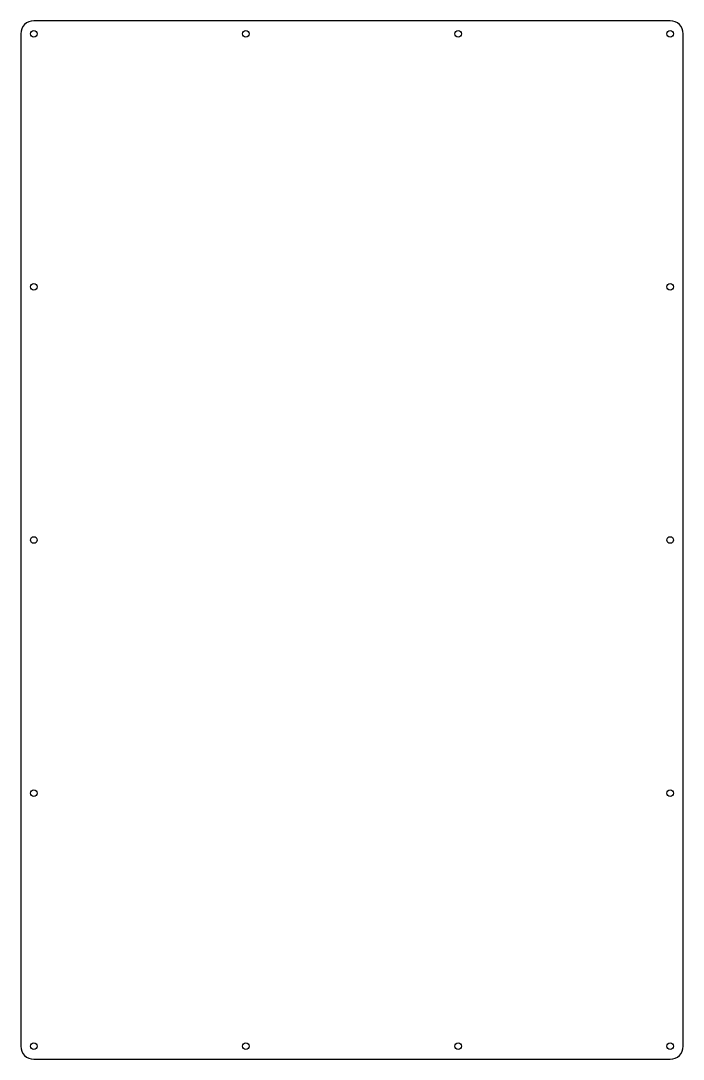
# Model space of a CAD drawing. Header units: millimetres. Extents: x -422 to 88, y -58 to 742.
import ezdxf

# ---------------------------------------------------------------- set-up
doc = ezdxf.new("R2010")
doc.units = ezdxf.units.MM
doc.layers.get('0').update_dxf_attribs({"linetype": 'CONTINUOUS'})

msp = doc.modelspace()

# ---------------------------------------------------------------- linework, layer by layer
msp.add_lwpolyline([(88, 731.9, 0.414214), (78, 741.9), (-412, 741.9, 0.414214), (-422, 731.9), (-422, -48.1, 0.414214), (-412, -58.1), (78, -58.1, 0.414214), (88, -48.1)], format="xyb", close=True)
msp.add_lwpolyline([(88, 731.9, 0.414214), (78, 741.9), (-412, 741.9, 0.414214), (-422, 731.9), (-422, -48.1, 0.414214), (-412, -58.1), (78, -58.1, 0.414214), (88, -48.1)], format="xyb", close=True)
for centre in [(-412, 731.9), (-412, 731.9), (-248.67, 731.9), (-248.67, 731.9), (-85.33, 731.9), (-85.33, 731.9), (78, 731.9), (78, 731.9), (-412, 536.9), (-412, 536.9), (78, 536.9), (78, 536.9), (-412, 341.9), (-412, 341.9), (78, 341.9), (78, 341.9), (-412, 146.9), (-412, 146.9), (78, 146.9), (78, 146.9), (-412, -48.1), (-412, -48.1), (-248.67, -48.1), (-248.67, -48.1), (-85.33, -48.1), (-85.33, -48.1), (78, -48.1), (78, -48.1)]:
    msp.add_circle(centre, 2.55)

doc.saveas('drawing.dxf')
